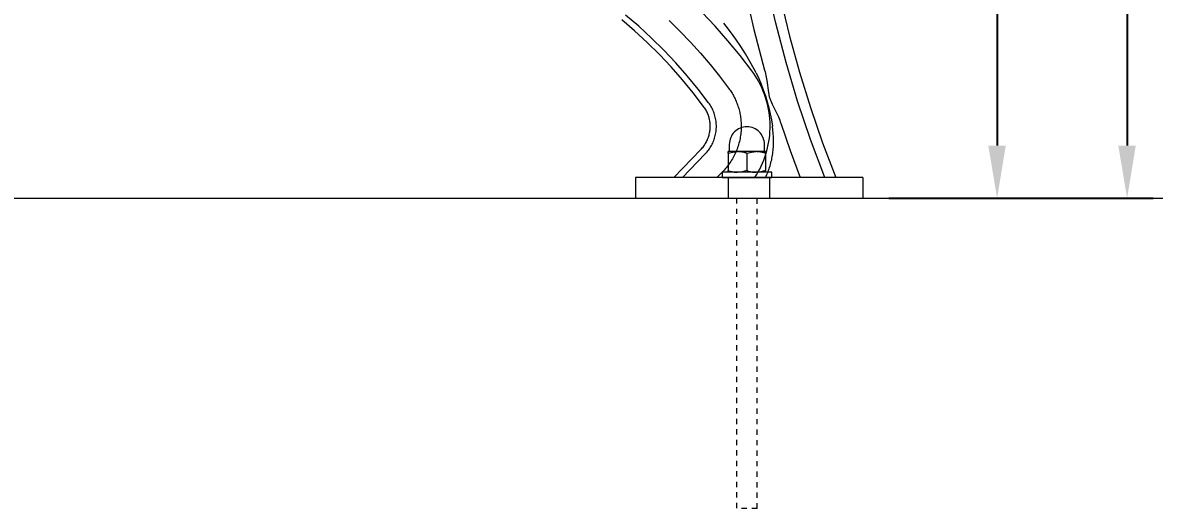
# Model space of a CAD drawing. Header units: inches. Extents: x -1 to 175, y 3 to 130.
# Drawn here: x 136.93 to 158.49, y 88.17 to 97.41 of the extents above; entities that cross this region are included whole.
import ezdxf

# ---------------------------------------------------------------- set-up
doc = ezdxf.new("R2010")
doc.units = ezdxf.units.IN
doc.header["$PDSIZE"] = -1
doc.linetypes.add('HIDDEN', pattern=[1.905, 1.27, -0.635])
for name, color, linetype, lineweight in [('ZANO_R', 7, 'Continuous', 0), ('ZANO_R_przerywana', 250, 'HIDDEN', 0), ('ZANO_W', 1, 'Continuous', 0)]:
    doc.layers.add(name, color=color, linetype=linetype, lineweight=lineweight)
doc.styles.get("Standard").update_dxf_attribs({"font": 'ARIALUNI.TTF'})
doc.dimstyles.new('amerykanie', dxfattribs={"dimtxt": 50, "dimasz": 50, "dimexe": 0.5, "dimexo": 0.5, "dimgap": 1, "dimtad": 1, "dimdec": 0, "dimzin": 0, "dimlunit": 5, "dimtxsty": 'Standard', "dimcen": 0.09, "dimclrd": 1, "dimclre": 1, "dimclrt": 1, "dimazin": 0, "dimtfac": 1, "dimtdec": 0, "dimtmove": 0, "dimatfit": 3, "dimfxl": 1, "dimtzin": 0, "dimarcsym": 1})

# ---------------------------------------------------------------- blocks, each defined once
blk = doc.blocks.new('*D369')
at = {"layer": 'Defpoints', "color": 0}
for p in [(152.713, 110.214), (152.934, 94.073), (155.494, 94.073)]:
    blk.add_point(p, dxfattribs=at)
at = {"layer": 'ZANO_W', "color": 1, "lineweight": -2}
for p, q in [((153.213, 110.214), (155.994, 110.214)), ((155.494, 109.214), (155.494, 95.073)), ((153.434, 94.073), (155.994, 94.073))]:
    blk.add_line(p, q, dxfattribs=at)
at = {"layer": 'ZANO_W', "color": 1}
for points in [[(155.66, 109.214), (155.327, 109.214), (155.494, 110.214)], [(155.327, 95.073), (155.66, 95.073), (155.494, 94.073)]]:
    blk.add_solid(points, dxfattribs=at)
at = {"layer": 'ZANO_W', "color": 1, "insert": (154.474, 102.143), "char_height": 1, "attachment_point": 5, "rotation": 90}
blk.add_mtext('16 1/8', dxfattribs=at)
blk = doc.blocks.new('*D370')
at = {"layer": 'Defpoints', "color": 0}
for p in [(149.104, 116.906), (152.934, 94.073), (157.971, 94.073)]:
    blk.add_point(p, dxfattribs=at)
at = {"layer": 'ZANO_W', "color": 1, "lineweight": -2}
for p, q in [((149.604, 116.906), (158.471, 116.906)), ((157.971, 115.906), (157.971, 95.073)), ((153.434, 94.073), (158.471, 94.073))]:
    blk.add_line(p, q, dxfattribs=at)
at = {"layer": 'ZANO_W', "color": 1}
for points in [[(158.137, 115.906), (157.804, 115.906), (157.971, 116.906)], [(157.804, 95.073), (158.137, 95.073), (157.971, 94.073)]]:
    blk.add_solid(points, dxfattribs=at)
at = {"layer": 'ZANO_W', "color": 1, "insert": (156.952, 105.489), "char_height": 1, "attachment_point": 5, "rotation": 90}
blk.add_mtext('22 13/16', dxfattribs=at)

msp = doc.modelspace()

# ---------------------------------------------------------------- linework, layer by layer
at = {"layer": 'ZANO_R'}
for p, q in [((151.27701, 97.40202), (151.10573, 98.15343)), ((150.68095, 98.06508), (150.85948, 97.28302)), ((151.37311, 97.84515), (151.54044, 97.15701)), ((148.58899, 97.25673), (148.34212, 97.46852)), ((148.66744, 97.34504), (148.41746, 97.55948)), ((150.12442, 97.34443), (149.87296, 97.6099)), ((148.8284, 97.03654), (148.58899, 97.25673)), ((148.90984, 97.12208), (148.66744, 97.34504)), ((149.24358, 97.45664), (149.45047, 97.25339)), ((149.45047, 97.25339), (149.65045, 97.04522)), ((150.36652, 97.0704), (150.12442, 97.34443)), ((150.37977, 97.2884), (150.28772, 97.40576)), ((150.46869, 97.16865), (150.37977, 97.2884)), ((150.85948, 97.28302), (151.06468, 96.50753)), ((151.47337, 96.65677), (151.27701, 97.40202)), ((149.06004, 96.8082), (148.8284, 97.03654)), ((149.1444, 96.89087), (148.90984, 97.12208)), ((149.65045, 97.04522), (149.84335, 96.83247)), ((150.59897, 96.78815), (150.36652, 97.0704)), ((150.51706, 97.10057), (150.46869, 97.16865)), ((150.61063, 96.96215), (150.51706, 97.10057)), ((151.54044, 97.15701), (151.72906, 96.47441)), ((149.37081, 96.65169), (149.1444, 96.89087)), ((149.84335, 96.83247), (150.02904, 96.61549)), ((150.70008, 96.82102), (150.61063, 96.96215)), ((150.78533, 96.67731), (150.70008, 96.82102)), ((149.28365, 96.57199), (149.06004, 96.8082)), ((149.58882, 96.40483), (149.37081, 96.65169)), ((150.02904, 96.61549), (150.20742, 96.39462)), ((150.8215, 96.49801), (150.59897, 96.78815)), ((150.8663, 96.53115), (150.78533, 96.67731)), ((151.6946, 95.91852), (151.47337, 96.65677)), ((149.49895, 96.32819), (149.28365, 96.57199)), ((149.79817, 96.15057), (149.58882, 96.40483)), ((150.20742, 96.39462), (150.3784, 96.1702)), ((150.85739, 96.44769), (150.8215, 96.49801)), ((150.89152, 96.39615), (150.85739, 96.44769)), ((150.90223, 96.46155), (150.8663, 96.53115)), ((150.92383, 96.34345), (150.89152, 96.39615)), ((150.90223, 96.46155), (150.95193, 96.35378)), ((151.06468, 96.50753), (151.07328, 96.47561)), ((151.07328, 96.47561), (151.08113, 96.44351)), ((151.08113, 96.44351), (151.08825, 96.41124)), ((151.08825, 96.41124), (151.09471, 96.37882)), ((151.72906, 96.47441), (151.93879, 95.79799)), ((149.7057, 96.07708), (149.49895, 96.32819)), ((150.3784, 96.1702), (150.39251, 96.15073)), ((150.95428, 96.28967), (150.92383, 96.34345)), ((150.95193, 96.35378), (150.99799, 96.2444)), ((150.98286, 96.23485), (150.95428, 96.28967)), ((151.0095, 96.17908), (150.98286, 96.23485)), ((150.99799, 96.2444), (151.04037, 96.13355)), ((151.0342, 96.12242), (151.0095, 96.17908)), ((151.09471, 96.37882), (151.10584, 96.31357)), ((151.10584, 96.31357), (151.13677, 96.0833)), ((149.90364, 95.81898), (149.7057, 96.07708)), ((149.99859, 95.88922), (149.79817, 96.15057)), ((150.39251, 96.15073), (150.40628, 96.13093)), ((150.40628, 96.13093), (150.41969, 96.1108)), ((150.41969, 96.1108), (150.43274, 96.09036)), ((150.43274, 96.09036), (150.44541, 96.06961)), ((150.44541, 96.06961), (150.45769, 96.04858)), ((150.45769, 96.04858), (150.46957, 96.02726)), ((150.46957, 96.02726), (150.48105, 96.00567)), ((150.48105, 96.00567), (150.49212, 95.98382)), ((150.49212, 95.98382), (150.50276, 95.96172)), ((150.50276, 95.96172), (150.51297, 95.93939)), ((151.05691, 96.06493), (151.0342, 96.12242)), ((151.04037, 96.13355), (151.07903, 96.02134)), ((151.07761, 96.00668), (151.05691, 96.06493)), ((151.09627, 95.94776), (151.07761, 96.00668)), ((151.07903, 96.02134), (151.11391, 95.9079)), ((151.13677, 96.0833), (151.14265, 96.05075)), ((151.14265, 96.05075), (151.14603, 96.03458)), ((151.14603, 96.03458), (151.14981, 96.01848)), ((151.14981, 96.01848), (151.15397, 96.00249)), ((151.15397, 96.00249), (151.15853, 95.98661)), ((151.15853, 95.98661), (151.16358, 95.97076)), ((151.16358, 95.97076), (151.16903, 95.95503)), ((151.16903, 95.95503), (151.17487, 95.93945)), ((149.91604, 95.80162), (149.90364, 95.81898)), ((149.92785, 95.78385), (149.91604, 95.80162)), ((149.93906, 95.7657), (149.92785, 95.78385)), ((149.94965, 95.74718), (149.93906, 95.7657)), ((149.95962, 95.72831), (149.94965, 95.74718)), ((150.01329, 95.86864), (149.99859, 95.88922)), ((150.0273, 95.84758), (150.01329, 95.86864)), ((150.04058, 95.82605), (150.0273, 95.84758)), ((150.05314, 95.8041), (150.04058, 95.82605)), ((150.06496, 95.78173), (150.05314, 95.8041)), ((150.07602, 95.75898), (150.06496, 95.78173)), ((150.08631, 95.73588), (150.07602, 95.75898)), ((150.09582, 95.71244), (150.08631, 95.73588)), ((150.51297, 95.93939), (150.52274, 95.91683)), ((150.52274, 95.91683), (150.53206, 95.89407)), ((150.53206, 95.89407), (150.54093, 95.8711)), ((150.54093, 95.8711), (150.54934, 95.84796)), ((150.54934, 95.84796), (150.55729, 95.82465)), ((150.55729, 95.82465), (150.56477, 95.80118)), ((150.56477, 95.80118), (150.57177, 95.77757)), ((150.57177, 95.77757), (150.57829, 95.75384)), ((150.57829, 95.75384), (150.58434, 95.72999)), ((151.11287, 95.88822), (151.09627, 95.94776)), ((151.12739, 95.82813), (151.11287, 95.88822)), ((151.11391, 95.9079), (151.14498, 95.79336)), ((151.13982, 95.76758), (151.12739, 95.82813)), ((151.15013, 95.70664), (151.13982, 95.76758)), ((151.14498, 95.79336), (151.17221, 95.67785)), ((151.17487, 95.93945), (151.18109, 95.92402)), ((151.18109, 95.92402), (151.19455, 95.8933)), ((151.19455, 95.8933), (151.20896, 95.86297)), ((151.20896, 95.86297), (151.29942, 95.68306)), ((151.94044, 95.1881), (151.6946, 95.91852)), ((151.93879, 95.79799), (152.16942, 95.12841)), ((149.96895, 95.70913), (149.95962, 95.72831)), ((149.97763, 95.68964), (149.96895, 95.70913)), ((149.98565, 95.66987), (149.97763, 95.68964)), ((149.99301, 95.64984), (149.98565, 95.66987)), ((149.99969, 95.62958), (149.99301, 95.64984)), ((150.00569, 95.6091), (149.99969, 95.62958)), ((150.011, 95.58844), (150.00569, 95.6091)), ((150.01561, 95.56761), (150.011, 95.58844)), ((150.01952, 95.54664), (150.01561, 95.56761)), ((150.02273, 95.52554), (150.01952, 95.54664)), ((150.02522, 95.50435), (150.02273, 95.52554)), ((150.10455, 95.6887), (150.09582, 95.71244)), ((150.11247, 95.66468), (150.10455, 95.6887)), ((150.11958, 95.6404), (150.11247, 95.66468)), ((150.12587, 95.6159), (150.11958, 95.6404)), ((150.13134, 95.59121), (150.12587, 95.6159)), ((150.13597, 95.56634), (150.13134, 95.59121)), ((150.13977, 95.54133), (150.13597, 95.56634)), ((150.14274, 95.51621), (150.13977, 95.54133)), ((150.58434, 95.72999), (150.5899, 95.70605)), ((150.5899, 95.70605), (150.59497, 95.68202)), ((150.59497, 95.68202), (150.59956, 95.65793)), ((150.59956, 95.65793), (150.60366, 95.63378)), ((150.60366, 95.63378), (150.60727, 95.6096)), ((150.60727, 95.6096), (150.6104, 95.58539)), ((150.6104, 95.58539), (150.61304, 95.56117)), ((150.61304, 95.56117), (150.61519, 95.53696)), ((150.61519, 95.53696), (150.61686, 95.51277)), ((151.15832, 95.64537), (151.15013, 95.70664)), ((151.16438, 95.58386), (151.15832, 95.64537)), ((151.16829, 95.52217), (151.16438, 95.58386)), ((151.17006, 95.46038), (151.16829, 95.52217)), ((151.17221, 95.67785), (151.19557, 95.56149)), ((151.19557, 95.56149), (151.21503, 95.44442)), ((151.29942, 95.68306), (151.32728, 95.62208)), ((151.32728, 95.62208), (151.34032, 95.5913)), ((151.34032, 95.5913), (151.35269, 95.56031)), ((151.35269, 95.56031), (151.36434, 95.5291)), ((151.36434, 95.5291), (151.37523, 95.49766)), ((150.01112, 95.293), (150.0157, 95.31375)), ((150.0157, 95.31375), (150.01958, 95.33465)), ((150.01958, 95.33465), (150.02277, 95.35567)), ((150.02277, 95.35567), (150.02525, 95.37678)), ((150.02701, 95.48309), (150.02522, 95.50435)), ((150.02525, 95.37678), (150.02702, 95.39797)), ((150.02808, 95.46179), (150.02701, 95.48309)), ((150.02702, 95.39797), (150.02808, 95.4192)), ((150.02844, 95.44045), (150.02808, 95.46179)), ((150.02808, 95.4192), (150.02844, 95.44045)), ((150.13145, 95.29024), (150.13605, 95.31502)), ((150.13605, 95.31502), (150.13982, 95.33994)), ((150.13982, 95.33994), (150.14276, 95.36497)), ((150.14485, 95.49101), (150.14274, 95.51621)), ((150.14276, 95.36497), (150.14487, 95.39008)), ((150.14612, 95.46574), (150.14485, 95.49101)), ((150.14487, 95.39008), (150.14613, 95.41525)), ((150.14655, 95.44045), (150.14612, 95.46574)), ((150.14613, 95.41525), (150.14655, 95.44045)), ((150.61352, 95.3247), (150.61041, 95.29562)), ((150.61592, 95.35376), (150.61352, 95.3247)), ((150.61763, 95.38275), (150.61592, 95.35376)), ((150.61686, 95.51277), (150.61804, 95.48861)), ((150.61865, 95.41165), (150.61763, 95.38275)), ((150.61804, 95.48861), (150.61875, 95.4645)), ((150.61899, 95.44045), (150.61865, 95.41165)), ((150.61875, 95.4645), (150.61899, 95.44045)), ((151.16247, 95.27518), (151.16715, 95.33681)), ((151.16715, 95.33681), (151.16968, 95.39857)), ((151.16968, 95.39857), (151.17006, 95.46038)), ((151.21556, 95.44045), (151.21503, 95.44442)), ((151.22371, 95.37324), (151.21556, 95.44045)), ((151.22992, 95.30583), (151.22371, 95.37324)), ((151.23402, 95.23826), (151.22992, 95.30583)), ((151.37523, 95.49766), (151.5541, 94.97983)), ((149.91683, 95.08044), (149.92856, 95.09817)), ((149.92856, 95.09817), (149.93969, 95.11628)), ((149.93969, 95.11628), (149.95021, 95.13475)), ((149.95021, 95.13475), (149.96011, 95.15356)), ((149.96011, 95.15356), (149.96938, 95.1727)), ((149.96938, 95.1727), (149.978, 95.19213)), ((149.978, 95.19213), (149.98596, 95.21184)), ((149.98596, 95.21184), (149.99326, 95.2318)), ((149.99326, 95.2318), (149.9999, 95.252)), ((149.9999, 95.252), (150.00585, 95.2724)), ((150.00585, 95.2724), (150.01112, 95.293)), ((150.05381, 95.07802), (150.06554, 95.10032)), ((150.06554, 95.10032), (150.07652, 95.12301)), ((150.07652, 95.12301), (150.08674, 95.14604)), ((150.08674, 95.14604), (150.09619, 95.16941)), ((150.09619, 95.16941), (150.10485, 95.19308)), ((150.10485, 95.19308), (150.11271, 95.21702)), ((150.11271, 95.21702), (150.11977, 95.24122)), ((150.11977, 95.24122), (150.12602, 95.26563)), ((150.12602, 95.26563), (150.13145, 95.29024)), ((150.56881, 95.09316), (150.56004, 95.06471)), ((150.57688, 95.12178), (150.56881, 95.09316)), ((150.58425, 95.15054), (150.57688, 95.12178)), ((150.5909, 95.17942), (150.58425, 95.15054)), ((150.59685, 95.2084), (150.5909, 95.17942)), ((150.60208, 95.23744), (150.59685, 95.2084)), ((150.6066, 95.26652), (150.60208, 95.23744)), ((150.61041, 95.29562), (150.6066, 95.26652)), ((151.12247, 95.03138), (151.13565, 95.09177)), ((151.13565, 95.09177), (151.14671, 95.15258)), ((151.14671, 95.15258), (151.15566, 95.21374)), ((151.15566, 95.21374), (151.16247, 95.27518)), ((151.23587, 95.17059), (151.23402, 95.23826)), ((151.23437, 95.07669), (151.23541, 95.10798)), ((151.23541, 95.10798), (151.23587, 95.17059)), ((152.21062, 94.46632), (151.94044, 95.1881)), ((152.16942, 95.12841), (152.42074, 94.46632)), ((149.84968, 94.9982), (149.33576, 94.46632)), ((149.5, 94.46632), (149.93462, 94.91613)), ((149.84968, 94.9982), (149.8642, 95.01373)), ((149.8642, 95.01373), (149.87819, 95.02974)), ((149.87819, 95.02974), (149.89163, 95.04621)), ((149.89163, 95.04621), (149.90452, 95.06311)), ((149.90452, 95.06311), (149.91683, 95.08044)), ((149.93462, 94.91613), (149.95183, 94.93455)), ((149.95183, 94.93455), (149.96841, 94.95352)), ((149.96841, 94.95352), (149.98435, 94.97305)), ((149.98435, 94.97305), (149.99963, 94.99309)), ((149.99963, 94.99309), (150.01423, 95.01363)), ((150.01423, 95.01363), (150.02814, 95.03465)), ((150.02814, 95.03465), (150.04134, 95.05612)), ((150.04134, 95.05612), (150.05381, 95.07802)), ((150.47961, 94.87247), (150.46553, 94.84628)), ((150.49307, 94.89902), (150.47961, 94.87247)), ((150.50589, 94.92592), (150.49307, 94.89902)), ((150.51807, 94.95314), (150.50589, 94.92592)), ((150.52958, 94.98065), (150.51807, 94.95314)), ((150.54042, 95.00843), (150.52958, 94.98065)), ((150.55057, 95.03646), (150.54042, 95.00843)), ((150.56004, 95.06471), (150.55057, 95.03646)), ((151.07049, 94.85346), (151.08988, 94.91215)), ((151.08988, 94.91215), (151.10721, 94.97148)), ((151.10721, 94.97148), (151.12247, 95.03138)), ((151.21123, 94.86195), (151.21616, 94.89136)), ((151.21616, 94.89136), (151.22052, 94.92086)), ((151.22052, 94.92086), (151.22448, 94.95191)), ((151.22448, 94.95191), (151.22784, 94.98302)), ((151.22784, 94.98302), (151.2306, 95.0142)), ((151.2306, 95.0142), (151.23277, 95.04543)), ((151.23277, 95.04543), (151.23437, 95.07669)), ((151.5541, 94.97983), (151.74502, 94.46632)), ((150.35087, 94.67489), (150.33241, 94.65233)), ((150.36885, 94.69797), (150.35087, 94.67489)), ((150.38632, 94.72154), (150.36885, 94.69797)), ((150.40328, 94.7456), (150.38632, 94.72154)), ((150.4197, 94.77012), (150.40328, 94.7456)), ((150.43556, 94.79509), (150.4197, 94.77012)), ((150.45084, 94.82048), (150.43556, 94.79509)), ((150.46553, 94.84628), (150.45084, 94.82048)), ((150.97293, 94.62647), (151.00026, 94.68191)), ((151.00026, 94.68191), (151.02565, 94.73827)), ((151.02565, 94.73827), (151.04907, 94.79547)), ((151.04907, 94.79547), (151.07049, 94.85346)), ((151.15104, 94.6315), (151.16059, 94.65969)), ((151.16059, 94.65969), (151.16955, 94.68807)), ((151.16955, 94.68807), (151.17795, 94.71668)), ((151.17795, 94.71668), (151.18576, 94.74546)), ((151.18576, 94.74546), (151.19299, 94.77438)), ((151.19299, 94.77438), (151.19965, 94.80345)), ((151.19965, 94.80345), (151.20572, 94.83265)), ((151.20572, 94.83265), (151.21123, 94.86195)), ((148.60307, 94.46632), (148.60307, 94.07262)), ((150.37553, 94.46632), (148.6031, 94.46632)), ((150.27438, 94.58785), (150.15695, 94.46632)), ((150.29414, 94.6088), (150.27438, 94.58785)), ((150.3135, 94.63029), (150.29414, 94.6088)), ((150.33241, 94.65233), (150.3135, 94.63029)), ((150.47396, 94.46632), (150.37553, 94.46632)), ((150.37553, 94.07262), (150.37553, 94.46632)), ((151.06288, 94.46632), (150.47396, 94.46632)), ((150.8796, 94.46632), (150.91256, 94.51861)), ((150.91256, 94.51861), (150.94368, 94.57202)), ((150.94368, 94.57202), (150.97293, 94.62647)), ((151.16131, 94.46632), (151.06288, 94.46632)), ((151.08172, 94.46632), (151.09468, 94.4933)), ((151.09468, 94.4933), (151.10709, 94.52053)), ((151.10709, 94.52053), (151.11895, 94.54801)), ((151.11895, 94.54801), (151.13025, 94.57573)), ((151.13025, 94.57573), (151.14093, 94.60351)), ((151.14093, 94.60351), (151.15104, 94.6315)), ((152.93374, 94.46632), (151.16131, 94.46632)), ((151.16131, 94.46632), (151.16131, 94.07262)), ((152.93377, 94.46632), (152.93377, 94.07262)), ((148.60307, 94.07262), (150.37553, 94.07262)), ((150.37553, 94.07262), (150.47396, 94.07262)), ((150.47396, 94.07262), (151.06288, 94.07262)), ((151.06288, 94.07262), (151.16131, 94.07262)), ((151.16131, 94.07262), (152.93374, 94.07262))]:
    msp.add_line(p, q, dxfattribs=at)
msp.add_lwpolyline([(-0.61164, 94.07262), (174.97811, 94.07262)], dxfattribs=at)
at = {"layer": 'ZANO_R_przerywana'}
for p, q in [((150.3926, 95.09624), (150.3926, 94.96829)), ((151.06189, 94.96829), (151.06189, 95.09624)), ((150.37291, 94.9268), (150.37291, 94.95845)), ((150.55008, 94.95845), (150.37291, 94.95845)), ((150.37291, 94.9268), (150.37291, 94.59639)), ((150.90441, 94.95845), (150.55008, 94.95845)), ((150.72724, 94.9268), (150.72724, 94.59639)), ((151.08157, 94.95845), (150.90441, 94.95845)), ((151.08157, 94.9268), (151.08157, 94.95845)), ((151.08157, 94.9268), (151.08157, 94.59639)), ((150.2548, 94.56475), (150.2548, 94.46632)), ((151.19968, 94.56475), (150.2548, 94.56475)), ((150.37291, 94.56475), (150.37291, 94.59639)), ((151.08157, 94.56475), (151.08157, 94.59639)), ((151.19968, 94.46632), (151.19968, 94.56475))]:
    msp.add_line(p, q, dxfattribs=at)
at = {"layer": 'ZANO_R_przerywana', "ltscale": 0.05}
for p, q in [((150.53039, 94.07262), (150.53039, 88.16712)), ((150.92409, 88.16712), (150.92409, 94.07262)), ((150.92409, 88.16712), (150.53039, 88.16712))]:
    msp.add_line(p, q, dxfattribs=at)
at = {"layer": 'ZANO_R_przerywana', "flags": 128}
for points in [[(150.37291, 94.9268), (150.45971, 94.94976), (150.55008, 94.95845)], [(150.72724, 94.9268), (150.81404, 94.94976), (150.90441, 94.95845)], [(150.72724, 94.59639), (150.64044, 94.57343), (150.55008, 94.56475)], [(151.08157, 94.59639), (150.99477, 94.57343), (150.90441, 94.56475)]]:
    msp.add_lwpolyline(points, dxfattribs=at)
at = {"layer": 'ZANO_R_przerywana'}
for points in [[(150.2548, 94.46632), (151.19968, 94.46632)], [(150.53039, 94.07262), (150.92409, 94.07262)]]:
    msp.add_lwpolyline(points, dxfattribs=at)
for centre, radius, start, end in [((150.72724, 95.09624), 0.33465, 0, 180), ((150.38275, 94.96829), 0.00984, 270, 0), ((150.54555, 94.42137), 0.53709, 70.226911, 89.51668), ((150.89988, 94.42137), 0.53709, 70.226929, 89.516663), ((151.07173, 94.96829), 0.00984, 180, 270), ((150.55461, 95.10185), 0.53712, 250.227875, 269.516419), ((150.90894, 95.10185), 0.53713, 250.227928, 269.516399)]:
    msp.add_arc(centre, radius, start, end, dxfattribs=at)

# ---------------------------------------------------------------- dimensions: what is measured, and where the dimension line sits
at = {"layer": 'ZANO_W'}
for base, p1, p2, picture, middle in [((157.97077, 94.07262), (149.10362, 116.90633), (152.93377, 94.07262), '*D370', (156.95167, 105.48947)), ((155.4935, 94.07262), (152.71303, 110.21386), (152.93374, 94.07262), '*D369', (154.4744, 102.14324))]:
    dim = msp.add_linear_dim(base=base, p1=p1, p2=p2, angle=90, dimstyle='amerykanie', override={"dimtxt": 1, "dimasz": 1, "dimgap": 0.5, "dimdec": 4, "dimaunit": 1, "dimadec": 1, "dimtdec": 4, "dimtmove": 1, "dimfrac": 2}, dxfattribs=at)
    dim.commit()
    dim.dimension.update_dxf_attribs({"geometry": picture, "text_midpoint": middle})

doc.saveas('drawing.dxf')
